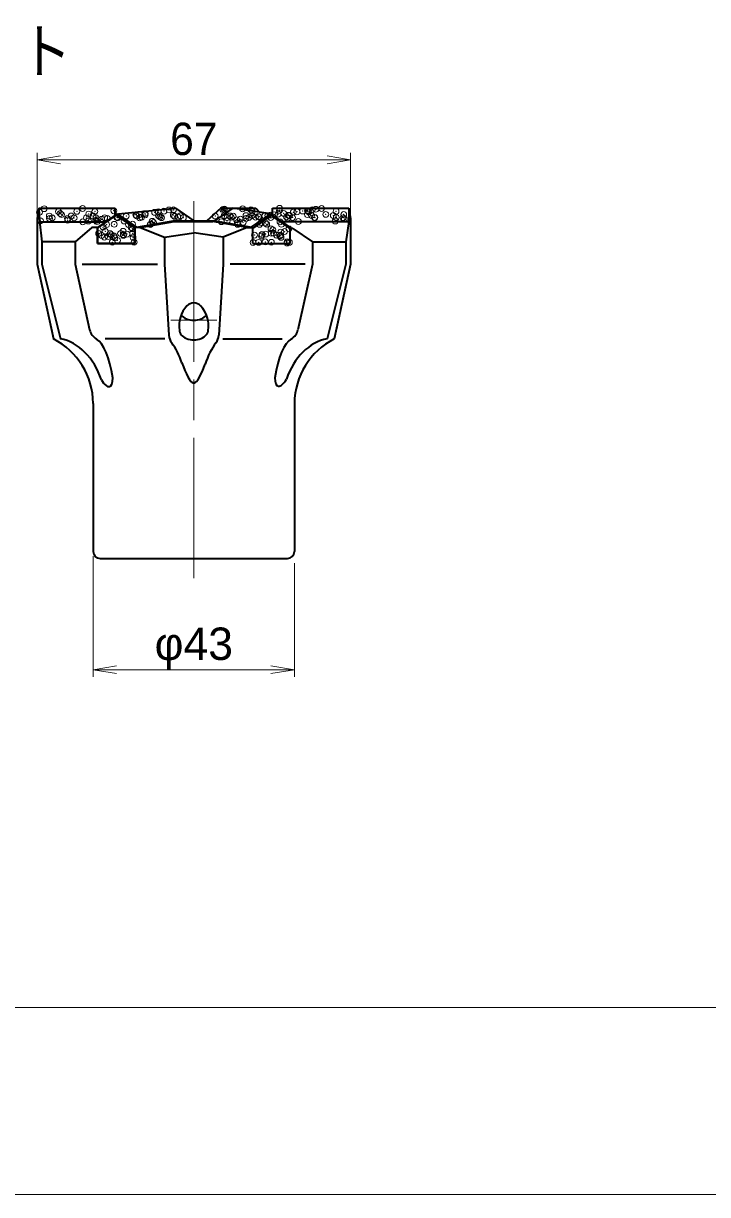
# Model space of a CAD drawing. Units: millimetres at full size, sheet at 1:2.5; details may follow other scales. Extents: x 2190 to 3870, y 1084 to 2286.
# Drawn here: x 3231.9 to 3378.2, y 1098.5 to 1349 of the extents above; entities that cross this region are included whole.
import ezdxf
from ezdxf.enums import TextEntityAlignment as Align

# ---------------------------------------------------------------- set-up
doc = ezdxf.new("R2010")
doc.units = ezdxf.units.MM
doc.header["$LTSCALE"] = 2.5
doc.header["$PDMODE"] = 32
doc.header["$PDSIZE"] = 1.25
doc.linetypes.add('CHAIN', pattern=[18.5, 12, -1.5, 3.5, -1.5])
for name, color, linetype, lineweight in [('1外形線', 7, 'Continuous', 35), ('2細い実線', 3, 'Continuous', 20), ('4中心線', 1, 'CHAIN', 15), ('6寸法線', 4, 'Continuous', 13), ('7 枠・タイトル', 7, 'Continuous', 13), ('DEFPOINTS_7', 7, 'Continuous', 13)]:
    doc.layers.add(name, color=color, linetype=linetype, lineweight=lineweight)
doc.layers.add('9文字', color=7, linetype='Continuous')
doc.styles.add('ＭＳ Ｐゴシック', font='')
doc.styles.get('ＭＳ Ｐゴシック').set_extended_font_data('MS PGothic')

# ---------------------------------------------------------------- blocks, each defined once
blk = doc.blocks.new('open_arrow')
at = {"color": 0, "linetype": 'Continuous', "lineweight": -2}
blk.add_lwpolyline([(7.5, 1.25), (0, 0), (7.5, -1.25)], dxfattribs=at)

msp = doc.modelspace()

# ---------------------------------------------------------------- linework, layer by layer
at = {"layer": '1外形線'}
for p, q in [((3235.232, 1309.478), (3234.866, 1307.353)), ((3235.232, 1309.478), (3235.345, 1306.54)), ((3235.232, 1309.478), (3251.557, 1309.478)), ((3251.943, 1308.268), (3247.735, 1305.388)), ((3247.735, 1305.184), (3251.592, 1307.865)), ((3251.549, 1307.998), (3251.557, 1309.478)), ((3251.55, 1308.209), (3264.423, 1309.478)), ((3251.735, 1307.909), (3251.943, 1308.268)), ((3251.878, 1307.865), (3255.735, 1305.184)), ((3251.943, 1308.268), (3256.099, 1305.45)), ((3264.423, 1309.478), (3268.349, 1306.78)), ((3274.099, 1309.478), (3271.122, 1306.776)), ((3276.712, 1309.478), (3272.792, 1306.78)), ((3274.099, 1309.478), (3281.638, 1309.478)), ((3274.099, 1309.478), (3275.421, 1308.589)), ((3284.756, 1308.268), (3276.712, 1309.478)), ((3284.756, 1308.268), (3280.661, 1305.491)), ((3280.964, 1305.164), (3284.964, 1307.944)), ((3281.638, 1309.478), (3282.423, 1308.619)), ((3284.964, 1307.944), (3284.756, 1308.268)), ((3284.756, 1308.268), (3288.964, 1305.388)), ((3288.964, 1305.164), (3284.964, 1307.944)), ((3285.151, 1307.998), (3285.143, 1309.478)), ((3285.143, 1309.478), (3301.465, 1309.478)), ((3301.465, 1309.478), (3301.85, 1307.247)), ((3301.465, 1309.478), (3301.465, 1306.618)), ((3234.866, 1307.353), (3234.85, 1297.54)), ((3235.345, 1306.749), (3235.833, 1302.269)), ((3235.368, 1306.54), (3249.686, 1306.54)), ((3246.572, 1305.388), (3243.002, 1302.269)), ((3247.65, 1305.388), (3246.572, 1305.388)), ((3247.735, 1305.388), (3246.572, 1305.388)), ((3247.735, 1305.164), (3247.735, 1305.388)), ((3255.735, 1305.388), (3263.907, 1306.78)), ((3256.91, 1305.388), (3255.735, 1305.388)), ((3255.735, 1305.388), (3255.735, 1305.164)), ((3256.91, 1305.388), (3264.143, 1306.618)), ((3256.91, 1305.388), (3262.055, 1303.283)), ((3263.907, 1306.78), (3272.792, 1306.78)), ((3264.143, 1306.618), (3272.428, 1306.618)), ((3279.79, 1305.388), (3272.428, 1306.618)), ((3272.792, 1306.78), (3281.287, 1305.388)), ((3279.79, 1305.388), (3274.645, 1303.283)), ((3279.79, 1305.388), (3281.287, 1305.388)), ((3287.167, 1306.618), (3301.465, 1306.618)), ((3288.964, 1301.964), (3288.964, 1305.388)), ((3301.465, 1306.618), (3300.866, 1302.269)), ((3301.85, 1307.247), (3301.85, 1297.54)), ((3247.735, 1301.984), (3247.735, 1305.184)), ((3247.735, 1305.184), (3247.735, 1301.964)), ((3247.735, 1301.964), (3247.735, 1305.164)), ((3255.735, 1305.184), (3255.735, 1301.964)), ((3255.735, 1301.964), (3255.735, 1305.164)), ((3262.055, 1303.283), (3268.35, 1304.216)), ((3262.055, 1303.283), (3262.055, 1297.54)), ((3274.645, 1303.283), (3268.35, 1304.216)), ((3274.645, 1303.283), (3274.645, 1297.54)), ((3280.964, 1301.964), (3280.964, 1305.164)), ((3289.51, 1305.159), (3288.964, 1305.164)), ((3289.51, 1305.159), (3293.697, 1302.269)), ((3243.002, 1302.269), (3235.833, 1302.269)), ((3235.833, 1302.269), (3235.833, 1297.54)), ((3243.002, 1302.269), (3243.002, 1297.54)), ((3247.735, 1301.964), (3255.735, 1301.964)), ((3255.735, 1301.964), (3247.735, 1301.964)), ((3255.416, 1301.964), (3248.054, 1301.964)), ((3248.054, 1301.964), (3255.416, 1301.964)), ((3280.964, 1301.964), (3288.964, 1301.964)), ((3281.284, 1301.964), (3288.645, 1301.964)), ((3293.697, 1302.269), (3300.866, 1302.269)), ((3293.697, 1302.269), (3300.866, 1302.269)), ((3293.697, 1302.269), (3293.697, 1297.54)), ((3300.866, 1302.269), (3300.866, 1297.54)), ((3234.85, 1297.54), (3238.35, 1281.54)), ((3235.833, 1297.54), (3239.826, 1281.54)), ((3243.002, 1297.54), (3246.075, 1283.492)), ((3244.514, 1297.54), (3260.575, 1297.54)), ((3262.055, 1297.54), (3263.02, 1282.297)), ((3274.645, 1297.54), (3273.679, 1282.297)), ((3292.185, 1297.54), (3276.125, 1297.54)), ((3293.697, 1297.54), (3290.624, 1283.492)), ((3300.866, 1297.54), (3296.874, 1281.54)), ((3301.85, 1297.54), (3298.35, 1281.54)), ((3301.85, 1297.54), (3298.777, 1283.492)), ((3262.142, 1281.54), (3249.435, 1281.54)), ((3274.557, 1281.54), (3287.265, 1281.54)), ((3246.85, 1267.739), (3246.85, 1236.04)), ((3289.85, 1267.739), (3289.85, 1236.04)), ((3248.35, 1234.54), (3288.35, 1234.54))]:
    msp.add_line(p, q, dxfattribs=at)
for centre, radius, start, end in [((3251.735, 1307.659), 0.25, 55.20405, 124.79595), ((3271.451, 1284.301), 6.263, 136.68446, 188.76369), ((3268.35, 1287.225), 2, 43.31554, 136.68446), ((3265.248, 1284.301), 6.263, 351.23631, 43.31554), ((3249.006, 1284.133), 3, 192.33909, 241.36114), ((3287.693, 1284.133), 3, 299.8577, 347.66091), ((3230.999, 1267.494), 15.853, 0.88251, 62.37348), ((3266.014, 1282.487), 3, 183.62463, 217.16401), ((3270.685, 1282.487), 3, 322.83599, 356.37537), ((3305.699, 1267.495), 15.852, 117.62364, 179.12037), ((3248.35, 1236.04), 1.5, 180, 270), ((3288.35, 1236.04), 1.5, 270, 0)]:
    msp.add_arc(centre, radius, start, end, dxfattribs=at)
for centre, major_axis, ratio, start_param, end_param in [((3268.35, 1287.641), (-3.091, 0), 0.679651, 0.5009551, 2.6406376), ((3268.35, 1283.439), (-3.091, 0), 0.679651, 6.2831853, 9.424778), ((3238.262, 1266.795), (0, 14.889), 0.757569, 5.1230895, 6.1441287), ((3246.621, 1266.757), (0, 15), 0.326562, 5.1554935, 6.0982292), ((3258.534, 1268.66), (0, 15), 0.566667, 5.25251, 5.6412666), ((3278.165, 1268.66), (0, 15), 0.566667, 0.6419187, 1.0487032), ((3290.103, 1266.796), (0, 15), 0.326562, 0.1849561, 1.1276919), ((3298.462, 1266.835), (0, 14.853), 0.759403, 0.1412444, 1.1506088), ((3248.89, 1276.181), (1.471, -4.842), 0.325734, 5.3995768, 7.092511), ((3287.834, 1276.266), (-1.471, -4.842), 0.325734, 5.4854456, 7.1870441)]:
    msp.add_ellipse(centre, major_axis=major_axis, ratio=ratio, start_param=start_param, end_param=end_param, dxfattribs=at)
msp.add_open_spline([(3265.824, 1276.374), (3266.662, 1274.212), (3267.5, 1272.05), (3268.35, 1272.081), (3269.158, 1272.11), (3269.978, 1274.125), (3270.797, 1276.141)], degree=3, knots=[0, 0, 0, 0, 1, 1, 1, 2, 2, 2, 2], dxfattribs=at)
at = {"layer": '2細い実線'}
for p in [(3235.376, 1308.61), (3236.366, 1309.379), (3237.455, 1307.811), (3237.493, 1307.272), (3238.088, 1307.408), (3239.427, 1308.756), (3239.79, 1308.367), (3240.067, 1308.114), (3241.33, 1307.254), (3242.127, 1307.82), (3242.759, 1307.417), (3243.353, 1308.806), (3244.576, 1309.43), (3245.382, 1307.4), (3245.881, 1308.234), (3246.798, 1307.828), (3247.191, 1308.788), (3247.43, 1307.425), (3249.308, 1307.45), (3249.862, 1307.272), (3251.242, 1308.933), (3251.899, 1307.54), (3252.101, 1307.434), (3253.899, 1307.804), (3255.937, 1308.072), (3256.14, 1307.845), (3256.718, 1308.175), (3256.773, 1307.442), (3257.197, 1307.577), (3257.937, 1308.335), (3257.974, 1308.05), (3259.975, 1308.603), (3260.755, 1308.706), (3260.811, 1307.854), (3261.123, 1307.627), (3261.444, 1307.451), (3261.975, 1308.867), (3263.057, 1309.111), (3263.976, 1307.999), (3264.012, 1309.135), (3264.252, 1307.745), (3264.96, 1307.609), (3265.483, 1307.862), (3266.115, 1307.459), (3272.938, 1307.805), (3274.576, 1309.182), (3274.825, 1307.879), (3274.872, 1309.289), (3275.458, 1307.476), (3276.069, 1307.814), (3276.345, 1307.561), (3276.775, 1307.787), (3278.798, 1309.339), (3279.496, 1307.888), (3279.508, 1307.291), (3280.129, 1307.485), (3280.578, 1309.131), (3280.826, 1307.932), (3280.854, 1308.878), (3281.546, 1307.56), (3282.159, 1307.682), (3282.327, 1307.662), (3283.546, 1307.823), (3284.167, 1307.896), (3284.753, 1307.983), (3284.8, 1307.493), (3285.583, 1308.091), (3286.364, 1308.194), (3286.669, 1308.998), (3286.687, 1309.466), (3287.584, 1308.354), (3288.162, 1307.63), (3288.438, 1307.377), (3288.59, 1307.964), (3288.839, 1307.905), (3289.471, 1307.502), (3289.621, 1308.623), (3290.402, 1308.725), (3291.621, 1308.886), (3292.641, 1308.11), (3292.671, 1308.947), (3292.947, 1308.693), (3293.51, 1307.913), (3293.659, 1309.154), (3294.142, 1307.51), (3294.252, 1307.498), (3294.44, 1309.257), (3295.659, 1309.418), (3296.568, 1308.16), (3298.181, 1307.921), (3298.761, 1308.814), (3298.814, 1307.519), (3300.254, 1307.446), (3300.405, 1308.142), (3300.531, 1307.193), (3235.558, 1306.797), (3241.372, 1306.918), (3244.605, 1306.58), (3245.824, 1306.74), (3247.374, 1306.866), (3247.65, 1306.613), (3247.862, 1307.009), (3248.642, 1307.111), (3248.955, 1305.417), (3249.707, 1305.974), (3251.336, 1306.043), (3253.465, 1306.734), (3254.379, 1305.983), (3254.957, 1305.366), (3255.234, 1305.112), (3255.263, 1306.093), (3259.05, 1305.991), (3259.1, 1306.075), (3259.467, 1306.682), (3259.743, 1306.429), (3274.251, 1306.599), (3275.471, 1306.76), (3277.508, 1307.028), (3277.65, 1306.365), (3277.735, 1306.025), (3278.289, 1307.131), (3278.893, 1306.449), (3282.406, 1306.034), (3282.73, 1306.43), (3283.652, 1306.314), (3283.929, 1306.06), (3284.847, 1305.092), (3285.234, 1304.865), (3286.781, 1306.576), (3287.077, 1306.042), (3288.684, 1305.074), (3290.707, 1306.626), (3298.596, 1306.754), (3248.009, 1304.072), (3248.642, 1303.669), (3249.245, 1303.307), (3249.403, 1304.559), (3250.025, 1303.41), (3250.448, 1304.049), (3250.725, 1303.796), (3250.919, 1302.218), (3251.245, 1303.57), (3251.431, 1303.153), (3252.03, 1302.6), (3252.68, 1304.08), (3253.24, 1304.541), (3253.282, 1303.839), (3253.313, 1303.677), (3254.063, 1303.941), (3255.282, 1304.102), (3255.357, 1303.203), (3255.59, 1302.227), (3281.34, 1303.728), (3282.218, 1302.18), (3282.824, 1303.54), (3282.929, 1303.858), (3283.617, 1302.278), (3283.71, 1303.961), (3284.929, 1304.121), (3284.942, 1302.202), (3285.379, 1304.14), (3286.011, 1303.737), (3286.727, 1303.497), (3286.876, 1303.686), (3286.966, 1304.389), (3287.003, 1303.243), (3287.747, 1304.492), (3288.289, 1302.286), (3288.779, 1302.184), (3281.015, 1302.152), (3288.308, 1302.047)]:
    msp.add_point(p, dxfattribs=at)
at = {"layer": '4中心線'}
for p, q in [((3268.35, 1310.975), (3268.35, 1306.78)), ((3268.35, 1306.618), (3268.35, 1229.519)), ((3273.281, 1285.54), (3263.418, 1285.54))]:
    msp.add_line(p, q, dxfattribs=at)
at = {"layer": '6寸法線'}
for p, q in [((3234.85, 1305.54), (3234.85, 1321.324)), ((3301.85, 1307.618), (3301.85, 1321.324)), ((3234.85, 1319.824), (3301.85, 1319.824)), ((3246.85, 1235.04), (3246.85, 1209.26)), ((3289.85, 1233.54), (3289.85, 1209.26)), ((3246.85, 1210.76), (3289.85, 1210.76))]:
    msp.add_line(p, q, dxfattribs=at)
at = {"layer": '7 枠・タイトル'}
msp.add_line((2230.031, 1138.478), (3830.031, 1138.478), dxfattribs=at)
at = {"layer": 'DEFPOINTS_7'}
msp.add_line((2190.031, 1098.478), (3870.031, 1098.478), dxfattribs=at)

# ---------------------------------------------------------------- block references
at = {"layer": '6寸法線', "xscale": 0.667, "yscale": 0.667}
for p in [(3234.85, 1319.824), (3246.85, 1210.76)]:
    msp.add_blockref('open_arrow', p, dxfattribs=at)
at = {"layer": '6寸法線', "xscale": 0.667, "yscale": 0.667, "rotation": 180}
for p in [(3301.85, 1319.824), (3289.85, 1210.76)]:
    msp.add_blockref('open_arrow', p, dxfattribs=at)

# ---------------------------------------------------------------- texts
at = {"layer": '6寸法線', "style": 'ＭＳ Ｐゴシック'}
msp.add_text('67', height=6.928, dxfattribs=at).set_placement((3268.35, 1324.324), align=Align.MIDDLE_CENTER)
at = {"layer": '6寸法線', "style": 'ＭＳ Ｐゴシック', "width": 1.05}
msp.add_text('φ43', height=6.928, dxfattribs=at).set_placement((3268.35, 1216.314), align=Align.MIDDLE_CENTER)
at = {"layer": '9文字', "style": 'ＭＳ Ｐゴシック', "width": 0.85}
msp.add_text('6.SP29ビット', height=9.501, dxfattribs=at).set_placement((3242.196, 1343.088), align=Align.MIDDLE_RIGHT)

doc.saveas('drawing.dxf')
